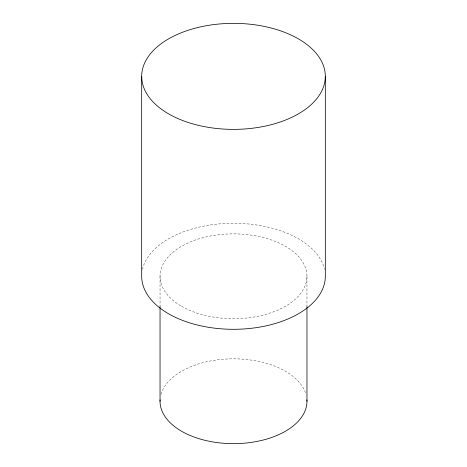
<?xml version="1.0" encoding="UTF-8"?>
<svg xmlns="http://www.w3.org/2000/svg" width="467" height="467" viewBox="0 0 467 467"><rect width="100%" height="100%" fill="white"/><g stroke="black" fill="none" stroke-linecap="round" stroke-linejoin="round"><path stroke-width="0.35" stroke-dasharray="2.33 1.75" d="M306.959 276.289L306.959 306.801M160.041 276.289L160.041 306.801M142.464 269.366A91.818 53.01 0 0 1 233.5 223.273A91.818 53.01 0 0 1 324.536 269.366M161.027 394.323A73.459 42.409 0 0 1 233.5 358.831A73.459 42.409 0 0 1 305.973 394.323M181.558 306.276A73.459 42.409 0 0 0 304.455 287.263A73.459 42.409 0 0 0 214.487 235.321A73.459 42.409 0 0 0 181.558 306.276"/><path stroke-width="0.7" d="M325.318 76.36A91.818 53.01 0 0 1 187.588 122.272A91.818 53.01 0 0 1 187.588 30.454A91.818 53.01 0 0 1 325.318 76.36L325.318 276.289A91.818 53.01 0 0 1 233.5 329.299A91.818 53.01 0 0 1 141.682 276.289L141.682 76.36M306.959 306.801L306.959 401.241M160.041 306.801L160.041 401.241M306.918 399.863A73.459 42.409 0 0 1 233.5 443.65A73.459 42.409 0 0 1 160.082 399.863"/></g></svg>
